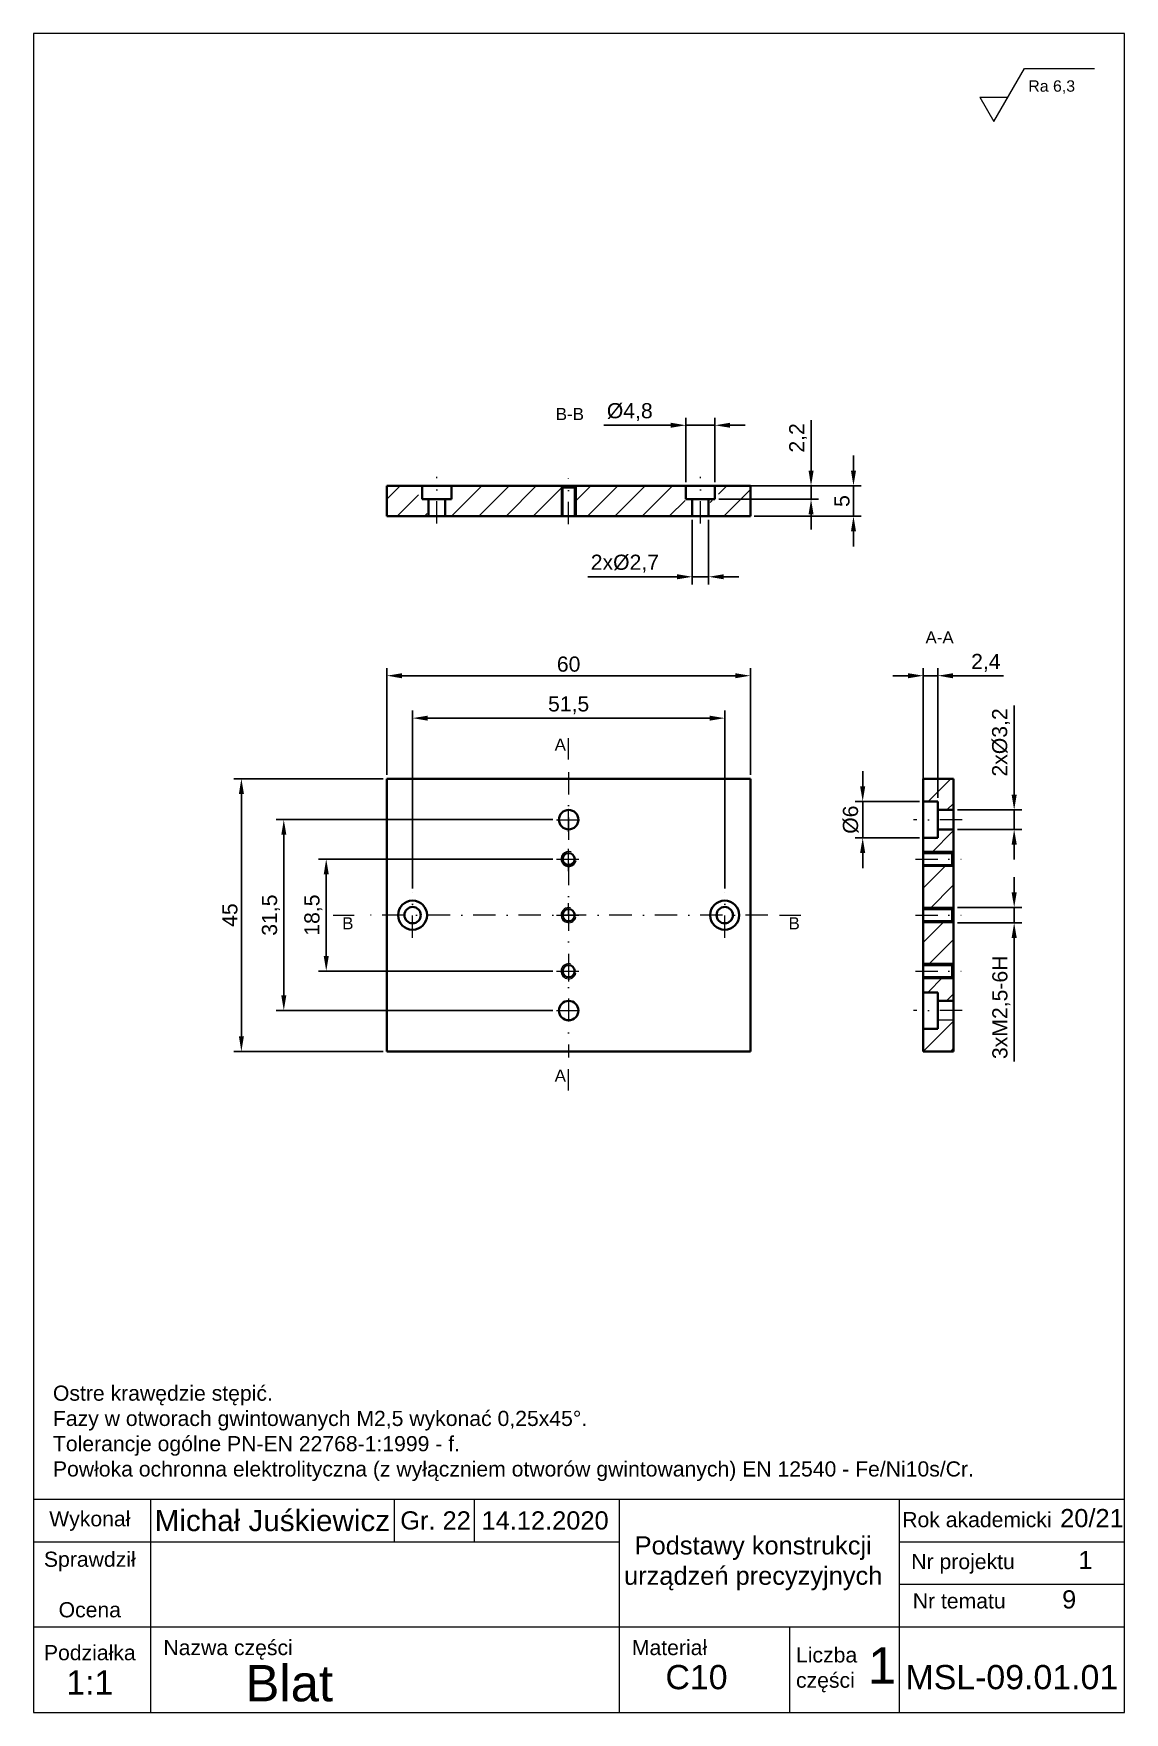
# Model space of a CAD drawing. Header units: millimetres. Extents: x -515 to 1270, y -828 to 914.
# Drawn here: x 520 to 700, y 306.7 to 583.7 of the extents above; entities that cross this region are included whole.
import ezdxf

# ---------------------------------------------------------------- set-up
doc = ezdxf.new("R2010")
doc.units = ezdxf.units.MM
doc.header["$LTSCALE"] = 3
doc.linetypes.add('DASHDOT', pattern=[2.4649, 1.23245, -0.616225, 0, -0.616225])
for name, color, linetype, lineweight in [('cienkie', 7, 'Continuous', 9), ('gwint', 212, 'Continuous', 13), ('kontur', 7, 'Continuous', 20), ('kontury', 7, 'Continuous', 40), ('kreskowanie', 5, 'Continuous', 13), ('opis', 3, 'Continuous', 20), ('osie', 1, 'DASHDOT', 18), ('wymiary', 3, 'Continuous', 18)]:
    doc.layers.add(name, color=color, linetype=linetype, lineweight=lineweight)
doc.styles.get("Standard").update_dxf_attribs({"font": 'arial.ttf'})
doc.dimstyles.new('ISO-25', dxfattribs={"dimtxt": 2.5, "dimasz": 2.5, "dimexe": 1.25, "dimexo": 0.625, "dimtad": 1, "dimtxsty": 'Standard', "dimcen": 2.5, "dimadec": 0, "dimazin": 0, "dimtfac": 1, "dimtmove": 0, "dimatfit": 3, "dimfxl": 1, "dimarcsym": 0})

# ---------------------------------------------------------------- blocks, each defined once
blk = doc.blocks.new('*D41')
at = {"layer": 'Defpoints', "color": 0, "transparency": 16777216}
for p in [(606.26, 447.51), (568.26, 429.01), (606.26, 429.01)]:
    blk.add_point(p, dxfattribs=at)
at = {"layer": 'opis', "color": 0, "lineweight": -2, "transparency": 16777216}
for p, q in [((605.64, 447.51), (567.01, 447.51)), ((568.26, 445.01), (568.26, 431.51)), ((605.64, 429.01), (567.01, 429.01))]:
    blk.add_line(p, q, dxfattribs=at)
at = {"layer": 'opis', "color": 0, "transparency": 16777216}
for points in [[(567.85, 445.01), (568.68, 445.01), (568.26, 447.51)], [(567.85, 431.51), (568.68, 431.51), (568.26, 429.01)]]:
    blk.add_solid(points, dxfattribs=at)
at = {"layer": 'opis', "color": 0, "transparency": 16777216, "insert": (566.13, 438.26), "char_height": 2.5, "attachment_point": 5, "rotation": 90}
blk.add_mtext('18,5', dxfattribs=at)
blk = doc.blocks.new('*D42')
at = {"layer": 'Defpoints', "color": 0, "transparency": 16777216}
for p in [(606.26, 454.01), (561.26, 422.51), (606.26, 422.51)]:
    blk.add_point(p, dxfattribs=at)
at = {"layer": 'opis', "color": 0, "lineweight": -2, "transparency": 16777216}
for p, q in [((605.64, 454.01), (560.01, 454.01)), ((561.26, 451.51), (561.26, 425.01)), ((605.64, 422.51), (560.01, 422.51))]:
    blk.add_line(p, q, dxfattribs=at)
at = {"layer": 'opis', "color": 0, "transparency": 16777216}
for points in [[(560.85, 451.51), (561.68, 451.51), (561.26, 454.01)], [(560.85, 425.01), (561.68, 425.01), (561.26, 422.51)]]:
    blk.add_solid(points, dxfattribs=at)
at = {"layer": 'opis', "color": 0, "transparency": 16777216, "insert": (559.13, 438.26), "char_height": 2.5, "attachment_point": 5, "rotation": 90}
blk.add_mtext('31,5', dxfattribs=at)
blk = doc.blocks.new('*D43')
at = {"layer": 'Defpoints', "color": 0, "transparency": 16777216}
for p in [(578.26, 460.76), (554.26, 415.76), (578.26, 415.76)]:
    blk.add_point(p, dxfattribs=at)
at = {"layer": 'opis', "color": 0, "lineweight": -2, "transparency": 16777216}
for p, q in [((577.64, 460.76), (553.01, 460.76)), ((554.26, 458.26), (554.26, 418.26)), ((577.64, 415.76), (553.01, 415.76))]:
    blk.add_line(p, q, dxfattribs=at)
at = {"layer": 'opis', "color": 0, "transparency": 16777216}
for points in [[(553.85, 458.26), (554.68, 458.26), (554.26, 460.76)], [(553.85, 418.26), (554.68, 418.26), (554.26, 415.76)]]:
    blk.add_solid(points, dxfattribs=at)
at = {"layer": 'opis', "color": 0, "transparency": 16777216, "insert": (552.37, 438.26), "char_height": 2.5, "attachment_point": 5, "rotation": 90}
blk.add_mtext('45', dxfattribs=at)
blk = doc.blocks.new('*D44')
at = {"layer": 'Defpoints', "color": 0, "transparency": 16777216}
for p in [(634.01, 470.76), (582.51, 442.01), (634.01, 442.01)]:
    blk.add_point(p, dxfattribs=at)
at = {"layer": 'opis', "color": 0, "lineweight": -2, "transparency": 16777216}
for p, q in [((582.51, 442.63), (582.51, 472.01)), ((634.01, 442.63), (634.01, 472.01)), ((585.01, 470.76), (631.51, 470.76))]:
    blk.add_line(p, q, dxfattribs=at)
at = {"layer": 'opis', "color": 0, "transparency": 16777216}
for points in [[(585.01, 471.17), (585.01, 470.34), (582.51, 470.76)], [(631.51, 471.17), (631.51, 470.34), (634.01, 470.76)]]:
    blk.add_solid(points, dxfattribs=at)
at = {"layer": 'opis', "color": 0, "transparency": 16777216, "insert": (608.26, 472.88), "char_height": 2.5, "attachment_point": 5}
blk.add_mtext('51,5', dxfattribs=at)
blk = doc.blocks.new('*D45')
at = {"layer": 'Defpoints', "color": 0, "transparency": 16777216}
for p in [(638.26, 477.76), (578.26, 460.76), (638.26, 460.76)]:
    blk.add_point(p, dxfattribs=at)
at = {"layer": 'opis', "color": 0, "lineweight": -2, "transparency": 16777216}
for p, q in [((578.26, 461.38), (578.26, 479.01)), ((580.76, 477.76), (635.76, 477.76)), ((638.26, 461.38), (638.26, 479.01))]:
    blk.add_line(p, q, dxfattribs=at)
at = {"layer": 'opis', "color": 0, "transparency": 16777216}
for points in [[(580.76, 478.17), (580.76, 477.34), (578.26, 477.76)], [(635.76, 478.17), (635.76, 477.34), (638.26, 477.76)]]:
    blk.add_solid(points, dxfattribs=at)
at = {"layer": 'opis', "color": 0, "transparency": 16777216, "insert": (608.26, 479.66), "char_height": 2.5, "attachment_point": 5}
blk.add_mtext('60', dxfattribs=at)
blk = doc.blocks.new('*D46')
at = {"layer": 'Defpoints', "color": 0, "transparency": 16777216}
for p in [(671.78, 439.51), (671.78, 437.01), (681.78, 437.01)]:
    blk.add_point(p, dxfattribs=at)
at = {"layer": 'opis', "color": 0, "lineweight": -2, "transparency": 16777216}
for p, q in [((681.78, 442.01), (681.78, 444.51)), ((672.41, 439.51), (683.03, 439.51)), ((681.78, 439.51), (681.78, 437.01)), ((672.41, 437.01), (683.03, 437.01)), ((681.78, 434.51), (681.78, 414.1))]:
    blk.add_line(p, q, dxfattribs=at)
at = {"layer": 'opis', "color": 0, "transparency": 16777216}
for points in [[(681.36, 442.01), (682.2, 442.01), (681.78, 439.51)], [(681.36, 434.51), (682.2, 434.51), (681.78, 437.01)]]:
    blk.add_solid(points, dxfattribs=at)
at = {"layer": 'opis', "color": 0, "transparency": 16777216, "insert": (679.65, 423.05), "char_height": 2.5, "attachment_point": 5, "rotation": 90}
blk.add_mtext('3xM2,5-6H', dxfattribs=at)
blk = doc.blocks.new('*D47')
at = {"layer": 'Defpoints', "color": 0, "transparency": 16777216}
for p in [(666.78, 457.01), (656.78, 451.01), (666.78, 451.01)]:
    blk.add_point(p, dxfattribs=at)
at = {"layer": 'opis', "color": 0, "lineweight": -2, "transparency": 16777216}
for p, q in [((656.78, 459.51), (656.78, 462.01)), ((666.16, 457.01), (655.53, 457.01)), ((656.78, 457.01), (656.78, 451.01)), ((666.16, 451.01), (655.53, 451.01)), ((656.78, 448.51), (656.78, 446.01))]:
    blk.add_line(p, q, dxfattribs=at)
at = {"layer": 'opis', "color": 0, "transparency": 16777216}
for points in [[(656.36, 459.51), (657.2, 459.51), (656.78, 457.01)], [(656.36, 448.51), (657.2, 448.51), (656.78, 451.01)]]:
    blk.add_solid(points, dxfattribs=at)
at = {"layer": 'opis', "color": 0, "transparency": 16777216, "insert": (654.81, 454.01), "char_height": 2.5, "attachment_point": 5, "rotation": 90}
blk.add_mtext('%%c6', dxfattribs=at)
blk = doc.blocks.new('*D48')
at = {"layer": 'Defpoints', "color": 0, "transparency": 16777216}
for p in [(669.18, 477.76), (666.78, 457.01), (669.18, 457.01)]:
    blk.add_point(p, dxfattribs=at)
at = {"layer": 'opis', "color": 0, "lineweight": -2, "transparency": 16777216}
for p, q in [((664.28, 477.76), (661.78, 477.76)), ((666.78, 457.63), (666.78, 479.01)), ((666.78, 477.76), (669.18, 477.76)), ((669.18, 457.63), (669.18, 479.01)), ((671.68, 477.76), (680.02, 477.76))]:
    blk.add_line(p, q, dxfattribs=at)
at = {"layer": 'opis', "color": 0, "transparency": 16777216}
for points in [[(664.28, 478.17), (664.28, 477.34), (666.78, 477.76)], [(671.68, 478.17), (671.68, 477.34), (669.18, 477.76)]]:
    blk.add_solid(points, dxfattribs=at)
at = {"layer": 'opis', "color": 0, "transparency": 16777216, "insert": (677.1, 479.88), "char_height": 2.5, "attachment_point": 5}
blk.add_mtext('2,4', dxfattribs=at)
blk = doc.blocks.new('*D49')
at = {"layer": 'Defpoints', "color": 0, "transparency": 16777216}
for p in [(671.78, 455.61), (671.78, 452.41), (681.78, 452.41)]:
    blk.add_point(p, dxfattribs=at)
at = {"layer": 'opis', "color": 0, "lineweight": -2, "transparency": 16777216}
for p, q in [((681.78, 458.11), (681.78, 472.86)), ((672.41, 455.61), (683.03, 455.61)), ((681.78, 452.41), (681.78, 455.61)), ((672.41, 452.41), (683.03, 452.41)), ((681.78, 449.91), (681.78, 447.41))]:
    blk.add_line(p, q, dxfattribs=at)
at = {"layer": 'opis', "color": 0, "transparency": 16777216}
for points in [[(681.36, 458.11), (682.2, 458.11), (681.78, 455.61)], [(681.36, 449.91), (682.2, 449.91), (681.78, 452.41)]]:
    blk.add_solid(points, dxfattribs=at)
at = {"layer": 'opis', "color": 0, "transparency": 16777216, "insert": (679.61, 466.75), "char_height": 2.5, "attachment_point": 5, "rotation": 90}
blk.add_mtext('2x%%c3,2', dxfattribs=at)
blk = doc.blocks.new('*D50')
at = {"layer": 'Defpoints', "color": 0, "transparency": 16777216}
for p in [(627.61, 519.08), (627.61, 509.08), (632.41, 509.08)]:
    blk.add_point(p, dxfattribs=at)
at = {"layer": 'opis', "color": 0, "lineweight": -2, "transparency": 16777216}
for p, q in [((625.11, 519.08), (614.09, 519.08)), ((627.61, 509.71), (627.61, 520.33)), ((632.41, 519.08), (627.61, 519.08)), ((632.41, 509.71), (632.41, 520.33)), ((634.91, 519.08), (637.41, 519.08))]:
    blk.add_line(p, q, dxfattribs=at)
at = {"layer": 'opis', "color": 0, "transparency": 16777216}
for points in [[(625.11, 519.5), (625.11, 518.67), (627.61, 519.08)], [(634.91, 519.5), (634.91, 518.67), (632.41, 519.08)]]:
    blk.add_solid(points, dxfattribs=at)
at = {"layer": 'opis', "color": 0, "transparency": 16777216, "insert": (618.35, 521.25), "char_height": 2.5, "attachment_point": 5}
blk.add_mtext('%%c4,8', dxfattribs=at)
blk = doc.blocks.new('*D51')
at = {"layer": 'Defpoints', "color": 0, "transparency": 16777216}
for p in [(633.01, 509.08), (632.41, 506.88), (648.26, 506.88)]:
    blk.add_point(p, dxfattribs=at)
at = {"layer": 'opis', "color": 0, "lineweight": -2, "transparency": 16777216}
for p, q in [((648.26, 511.58), (648.26, 519.91)), ((633.64, 509.08), (649.51, 509.08)), ((648.26, 506.88), (648.26, 509.08)), ((633.04, 506.88), (649.51, 506.88)), ((648.26, 504.38), (648.26, 501.88))]:
    blk.add_line(p, q, dxfattribs=at)
at = {"layer": 'opis', "color": 0, "transparency": 16777216}
for points in [[(647.85, 511.58), (648.68, 511.58), (648.26, 509.08)], [(647.85, 504.38), (648.68, 504.38), (648.26, 506.88)]]:
    blk.add_solid(points, dxfattribs=at)
at = {"layer": 'opis', "color": 0, "transparency": 16777216, "insert": (646.13, 517), "char_height": 2.5, "attachment_point": 5, "rotation": 90}
blk.add_mtext('2,2', dxfattribs=at)
blk = doc.blocks.new('*D52')
at = {"layer": 'Defpoints', "color": 0, "transparency": 16777216}
for p in [(628.66, 504.08), (631.36, 504.08), (628.66, 494.08)]:
    blk.add_point(p, dxfattribs=at)
at = {"layer": 'opis', "color": 0, "lineweight": -2, "transparency": 16777216}
for p, q in [((628.66, 503.46), (628.66, 492.83)), ((631.36, 503.46), (631.36, 492.83)), ((626.16, 494.08), (611.41, 494.08)), ((631.36, 494.08), (628.66, 494.08)), ((633.86, 494.08), (636.36, 494.08))]:
    blk.add_line(p, q, dxfattribs=at)
at = {"layer": 'opis', "color": 0, "transparency": 16777216}
for points in [[(626.16, 494.5), (626.16, 493.67), (628.66, 494.08)], [(633.86, 494.5), (633.86, 493.67), (631.36, 494.08)]]:
    blk.add_solid(points, dxfattribs=at)
at = {"layer": 'opis', "color": 0, "transparency": 16777216, "insert": (617.54, 496.25), "char_height": 2.5, "attachment_point": 5}
blk.add_mtext('2x%%c2,7', dxfattribs=at)
blk = doc.blocks.new('*D90')
at = {"layer": 'Defpoints', "color": 0, "transparency": 16777216}
for p in [(638.26, 509.08), (655.26, 509.08), (638.26, 504.08)]:
    blk.add_point(p, dxfattribs=at)
at = {"layer": 'opis', "color": 0, "lineweight": -2, "transparency": 16777216}
for p, q in [((655.26, 511.58), (655.26, 514.08)), ((638.89, 509.08), (656.51, 509.08)), ((655.26, 504.08), (655.26, 509.08)), ((638.89, 504.08), (656.51, 504.08)), ((655.26, 501.58), (655.26, 499.08))]:
    blk.add_line(p, q, dxfattribs=at)
at = {"layer": 'opis', "color": 0, "transparency": 16777216}
for points in [[(654.85, 511.58), (655.68, 511.58), (655.26, 509.08)], [(654.85, 501.58), (655.68, 501.58), (655.26, 504.08)]]:
    blk.add_solid(points, dxfattribs=at)
at = {"layer": 'opis', "color": 0, "transparency": 16777216, "insert": (653.37, 506.58), "char_height": 2.5, "attachment_point": 5, "rotation": 90}
blk.add_mtext('5', dxfattribs=at)

msp = doc.modelspace()

# ---------------------------------------------------------------- hatches: boundary and pattern name
at = {"layer": 'kreskowanie'}
h = msp.add_hatch(dxfattribs=at)
h.set_pattern_fill('ANSI31', color=5)
h.set_pattern_definition([(45, (46.6636, 24.661), (-2.245064, 2.245064), [])])
h.paths.add_polyline_path([(671.781, 420.906), (669.181, 420.906), (669.181, 419.506), (666.781, 419.506), (666.781, 415.756), (671.781, 415.756)])
h.paths.add_polyline_path([(671.781, 427.756), (671.531, 428.006), (666.781, 428.006), (666.781, 425.506), (669.181, 425.506), (669.181, 424.106), (671.781, 424.106)])
h.paths.add_polyline_path([(671.781, 437.006), (671.531, 437.256), (666.781, 437.256), (666.781, 430.006), (671.531, 430.006), (671.781, 430.256)])
h.paths.add_polyline_path([(671.781, 446.256), (671.531, 446.506), (666.781, 446.506), (666.781, 439.256), (671.531, 439.256), (671.781, 439.506)])
h.paths.add_polyline_path([(671.781, 452.406), (669.181, 452.406), (669.181, 451.006), (666.781, 451.006), (666.781, 448.506), (671.531, 448.506), (671.781, 448.756)])
h.paths.add_polyline_path([(671.781, 460.756), (666.781, 460.756), (666.781, 457.006), (669.181, 457.006), (669.181, 455.606), (671.781, 455.606)])
h.paths.add_polyline_path([(638.262, 509.084), (633.012, 509.084), (633.012, 506.684), (631.612, 506.684), (631.612, 504.084), (638.262, 504.084)])
h.paths.add_polyline_path([(628.412, 506.684), (627.012, 506.684), (627.012, 509.084), (609.512, 509.084), (609.262, 508.834), (609.262, 504.084), (628.412, 504.084)])
h.paths.add_polyline_path([(607.262, 508.834), (607.012, 509.084), (589.512, 509.084), (589.512, 506.684), (588.112, 506.684), (588.112, 504.084), (607.262, 504.084)])
h.paths.add_polyline_path([(584.912, 506.684), (583.512, 506.684), (583.512, 509.084), (578.262, 509.084), (578.262, 504.084), (584.912, 504.084)])
h.paths.add_polyline_path([(522.254, 348.337), (611.672, 348.337), (611.672, 361.878), (522.254, 361.878)], flags=9)

# ---------------------------------------------------------------- linework, layer by layer
at = {"layer": 'cienkie', "lineweight": 5}
for p, q in [((539.29, 341.857), (539.29, 306.708)), ((579.461, 341.857), (579.461, 334.827)), ((592.691, 341.857), (592.691, 334.827)), ((616.588, 341.857), (616.588, 320.768)), ((662.844, 306.708), (662.844, 341.857)), ((616.588, 334.827), (519.971, 334.827)), ((699.971, 334.827), (662.844, 334.827)), ((699.971, 327.798), (662.844, 327.798)), ((699.971, 320.768), (519.971, 320.768)), ((644.78, 306.708), (644.78, 320.768)), ((519.971, 306.708), (699.971, 306.708))]:
    msp.add_line(p, q, dxfattribs=at)
at = {"layer": 'gwint'}
for p, q in [((607.012, 509.084), (607.012, 504.084)), ((609.512, 509.084), (609.512, 504.084)), ((671.781, 448.756), (666.781, 448.756)), ((671.781, 446.256), (666.781, 446.256)), ((671.781, 439.506), (666.781, 439.506)), ((671.781, 437.006), (666.781, 437.006)), ((671.781, 430.256), (666.781, 430.256)), ((671.781, 427.756), (666.781, 427.756))]:
    msp.add_line(p, q, dxfattribs=at)
for centre, start, end in [((608.262, 447.506), 70.98712, 347.9773), ((608.262, 438.256), 74.9177, 180), ((608.262, 438.256), 180, 345.51443), ((608.262, 429.006), 75.51443, 345.51443)]:
    msp.add_arc(centre, 1.25, start, end, dxfattribs=at)
at = {"layer": 'kontur'}
for p, q in [((671.781, 420.906), (669.181, 420.906)), ((699.971, 341.857), (519.971, 341.857)), ((616.588, 320.768), (616.588, 306.708))]:
    msp.add_line(p, q, dxfattribs=at)
msp.add_lwpolyline([(519.971, 306.708), (699.971, 306.708), (699.971, 583.708), (519.971, 583.708)], close=True, dxfattribs=at)
at = {"layer": 'kontury'}
for p, q in [((578.262, 504.084), (578.262, 509.084)), ((578.262, 509.084), (638.262, 509.084)), ((584.112, 509.084), (584.112, 506.884)), ((588.912, 509.084), (588.912, 506.884)), ((607.012, 509.084), (607.262, 508.834)), ((607.262, 508.834), (607.262, 504.084)), ((607.262, 508.834), (608.262, 508.834)), ((609.262, 508.834), (608.262, 508.834)), ((609.512, 509.084), (609.262, 508.834)), ((609.262, 508.834), (609.262, 504.084)), ((627.612, 509.084), (627.612, 506.884)), ((632.412, 509.084), (632.412, 506.884)), ((638.262, 509.084), (638.262, 504.084)), ((584.112, 506.884), (586.512, 506.884)), ((585.162, 506.884), (585.162, 504.084)), ((588.912, 506.884), (586.512, 506.884)), ((587.862, 506.884), (587.862, 504.084)), ((627.612, 506.884), (630.012, 506.884)), ((628.662, 506.884), (628.662, 504.084)), ((632.412, 506.884), (630.012, 506.884)), ((631.362, 506.884), (631.362, 504.084)), ((638.262, 504.084), (578.262, 504.084)), ((578.262, 460.756), (638.262, 460.756)), ((578.262, 460.756), (578.262, 438.256)), ((638.262, 438.256), (638.262, 460.756)), ((666.781, 460.756), (671.781, 460.756)), ((666.781, 415.756), (666.781, 460.756)), ((671.781, 460.756), (671.781, 415.756)), ((669.181, 457.006), (666.781, 457.006)), ((669.181, 451.006), (669.181, 457.006)), ((671.781, 455.606), (669.181, 455.606)), ((671.781, 452.406), (669.181, 452.406)), ((666.781, 451.006), (669.181, 451.006)), ((671.781, 448.756), (671.531, 448.506)), ((671.531, 448.506), (666.781, 448.506)), ((671.531, 446.506), (666.781, 446.506)), ((671.531, 448.506), (671.531, 447.506)), ((671.531, 446.506), (671.531, 447.506)), ((671.781, 446.256), (671.531, 446.506)), ((578.262, 415.756), (578.262, 438.256)), ((638.262, 438.256), (638.262, 415.756)), ((671.531, 439.256), (666.781, 439.256)), ((671.781, 439.506), (671.531, 439.256)), ((671.531, 439.256), (671.531, 438.256)), ((671.531, 437.256), (671.531, 438.256)), ((671.531, 437.256), (666.781, 437.256)), ((671.781, 437.006), (671.531, 437.256)), ((671.531, 430.006), (666.781, 430.006)), ((671.781, 430.256), (671.531, 430.006)), ((671.531, 430.006), (671.531, 429.006)), ((671.531, 428.006), (666.781, 428.006)), ((671.531, 428.006), (671.531, 429.006)), ((671.781, 427.756), (671.531, 428.006)), ((669.181, 425.506), (666.781, 425.506)), ((669.181, 419.506), (669.181, 425.506)), ((671.781, 424.106), (669.181, 424.106)), ((666.781, 419.506), (669.181, 419.506)), ((578.262, 415.756), (638.262, 415.756)), ((671.781, 415.756), (666.781, 415.756))]:
    msp.add_line(p, q, dxfattribs=at)
at = {"layer": 'kontury', "lineweight": 5}
msp.add_line((519.971, 306.708), (699.971, 306.708), dxfattribs=at)
at = {"layer": 'kontury'}
for centre, radius in [((608.262, 454.006), 1.6), ((608.262, 447.506), 1), ((582.512, 438.256), 2.4), ((634.012, 438.256), 2.4), ((582.512, 438.256), 1.35), ((634.012, 438.256), 1.35), ((608.262, 429.006), 1), ((608.262, 422.506), 1.6)]:
    msp.add_circle(centre, radius, dxfattribs=at)
for start, end in [(0, 180), (180, 0)]:
    msp.add_arc((608.262, 438.256), 1, start, end, dxfattribs=at)
at = {"layer": 'opis'}
for p, q in [((678.407, 569.205), (683.469, 577.973)), ((683.469, 577.973), (695.042, 577.973)), ((676.085, 573.227), (678.407, 569.205)), ((676.085, 573.227), (680.729, 573.227)), ((608.262, 463.938), (608.262, 467.438)), ((569.397, 438.256), (572.897, 438.256)), ((643.049, 438.256), (646.549, 438.256)), ((608.262, 409.33), (608.262, 412.83))]:
    msp.add_line(p, q, dxfattribs=at)
at = {"layer": 'osie'}
for p, q in [((586.512, 502.884), (586.512, 510.581)), ((608.262, 502.772), (608.262, 510.32)), ((630.012, 502.884), (630.012, 510.581)), ((608.262, 461.866), (608.262, 414.779)), ((608.262, 452.006), (608.262, 456.006)), ((606.262, 454.006), (610.262, 454.006)), ((673.202, 454.006), (665.161, 454.006)), ((608.262, 445.506), (608.262, 449.506)), ((606.262, 447.506), (610.262, 447.506)), ((665.47, 447.506), (673.018, 447.506)), ((582.512, 434.506), (582.512, 442.006)), ((634.012, 434.506), (634.012, 442.006)), ((641.157, 438.256), (575.368, 438.256)), ((606.262, 438.256), (610.262, 438.256)), ((606.262, 438.256), (610.262, 438.256)), ((608.262, 438.256), (608.262, 440.256)), ((608.262, 438.256), (608.262, 436.256)), ((665.47, 438.256), (673.018, 438.256)), ((608.262, 431.006), (608.262, 427.006)), ((606.262, 429.006), (610.262, 429.006)), ((665.47, 429.006), (673.018, 429.006)), ((608.262, 424.506), (608.262, 420.506)), ((606.262, 422.506), (610.262, 422.506)), ((673.202, 422.506), (665.161, 422.506))]:
    msp.add_line(p, q, dxfattribs=at)

# ---------------------------------------------------------------- texts
at = {"layer": 'opis'}
for s, width, gutter_width, heights, insert, char_height, attachment_point in [('Ra 6,3', 14.57618, 12.5, [0], (684.109, 575.994), 1.875, 1), ('B-B', 18.46606, 10, [0], (606.137, 521.936), 2, 1), ('A-A', 18.46606, 10, [0], (667.143, 485.081), 2, 1), ('A', 4.51038, 10, [0], (605.955, 467.387), 2, 1), ('B', 4.51038, 10, [0], (570.89, 437.912), 2, 1), ('B', 4.51038, 10, [0], (644.542, 437.912), 2, 1), ('A', 4.51038, 10, [0], (605.955, 412.779), 2, 1), ('\\pxqc;Wykonał', 20.0851, 12.5, [6.933], (529.248, 338.286), 2.5, 5), ('Michał Juśkiewicz', 40.17019, 12.5, [0], (559.376, 338.342), 3.5, 5), ('Rok akademicki', 25.70246, 12.5, [7.222], (663.307, 338.503), 2.5, 4), ('Podstawy konstrukcji urządzeń precyzyjnych', 48.25529, 12.5, [0], (638.716, 331.313), 3, 5), ('\\pxqc;Sprawdził\\P\\POcena', 20.0851, 12.5, [0], (529.248, 327.798), 2.5, 5), ('Podziałka\\P{\\H1.6x;1:1}', 20.0851, 12.5, [0], (529.248, 313.738), 2.5, 5), ('Liczba części', 15.06382, 12.5, [0], (645.78, 313.738), 2.5, 4)]:
    msp.add_mtext_dynamic_manual_height_columns(s, width=width, gutter_width=gutter_width, heights=heights, dxfattribs=dict(at, insert=insert, char_height=char_height, attachment_point=attachment_point))
at = {"layer": 'opis', "attachment_point": 1}
for s, insert, char_height in [('Gr. 22', (580.476, 339.889), 3), ('14.12.2020', (593.892, 339.889), 3), ('20/21', (689.371, 340.27), 3), ('{\\H0.83333x;Nr projektu      }    1', (664.806, 333.352), 3), ('{\\H0.83333x;Nr tematu}        9', (665.045, 326.86), 3), (' 1', (655.324, 317.445), 6), ('Blat', (554.941, 314.536), 6), ('C10', (624.239, 314.536), 4), ('MSL-09.01.01', (663.844, 314.536), 4)]:
    msp.add_mtext(s, dxfattribs=dict(at, insert=insert, char_height=char_height))
at = {"layer": 'opis', "char_height": 2.5, "width": 53.4951, "attachment_point": 1}
for s, insert in [('Nazwa części', (541.397, 318.663)), ('Materiał', (618.694, 318.663))]:
    msp.add_mtext(s, dxfattribs=dict(at, insert=insert))
at = {"layer": 'wymiary', "insert": (523.165, 360.636), "char_height": 2.5, "attachment_point": 1}
msp.add_mtext_dynamic_manual_height_columns('Ostre krawędzie stępić.\\PFazy w otworach gwintowanych M2,5 wykonać 0,25x45%%D.\\PTolerancje ogólne PN-EN 22768-1:1999 - f.\\PPowłoka ochronna elektrolityczna (z wyłączniem otworów gwintowanych) EN 12540 - Fe/Ni10s/Cr.', width=249.01322, gutter_width=10, heights=[0], dxfattribs=at)

# ---------------------------------------------------------------- dimensions: what is measured, and where the dimension line sits
at = {"layer": 'opis'}
for base, p1, p2, override, picture, middle in [((627.612, 519.084), (632.412, 509.084), (627.612, 509.084), {"dimpost": '%%c<>'}, '*D50', (618.349, 521.252)), ((628.662, 494.084), (631.362, 504.084), (628.662, 504.084), {"dimpost": '2x%%c<>'}, '*D52', (617.538, 496.252)), ((634.012, 470.756), (582.512, 442.006), (634.012, 442.006), {"dimpost": ''}, '*D44', (608.262, 472.883))]:
    dim = msp.add_linear_dim(base=base, p1=p1, p2=p2, dimstyle='ISO-25', override=override, dxfattribs=at)
    dim.commit()
    dim.dimension.update_dxf_attribs({"geometry": picture, "text_midpoint": middle})
for base, p1, p2, picture, middle in [((648.262, 506.884), (633.012, 509.084), (632.412, 506.884), '*D51', (648.262, 517.001)), ((655.262, 509.084), (638.262, 504.084), (638.262, 509.084), '*D90', (655.262, 506.584))]:
    dim = msp.add_linear_dim(base=base, p1=p1, p2=p2, angle=90, dimstyle='ISO-25', dxfattribs=at)
    dim.commit()
    dim.dimension.update_dxf_attribs({"geometry": picture, "text_midpoint": middle, "dimtype": 160})
for base, p1, p2, picture, middle in [((638.262, 477.756), (578.262, 460.756), (638.262, 460.756), '*D45', (608.262, 479.657)), ((669.181, 477.756), (666.781, 457.006), (669.181, 457.006), '*D48', (677.098, 479.883))]:
    dim = msp.add_linear_dim(base=base, p1=p1, p2=p2, dimstyle='ISO-25', dxfattribs=at)
    dim.commit()
    dim.dimension.update_dxf_attribs({"geometry": picture, "text_midpoint": middle})
dim = msp.add_linear_dim(base=(681.781, 452.406), p1=(671.781, 455.606), p2=(671.781, 452.406), angle=90, dimstyle='ISO-25', override={"dimpost": '2x%%c<>'}, dxfattribs=at)
dim.commit()
dim.dimension.update_dxf_attribs({"geometry": '*D49', "text_midpoint": (681.781, 466.746), "dimtype": 160})
for base, p1, p2, picture, middle in [((554.262, 415.756), (578.262, 460.756), (578.262, 415.756), '*D43', (552.366, 438.256)), ((561.262, 422.506), (606.262, 454.006), (606.262, 422.506), '*D42', (559.135, 438.256)), ((568.262, 429.006), (606.262, 447.506), (606.262, 429.006), '*D41', (566.135, 438.256))]:
    dim = msp.add_linear_dim(base=base, p1=p1, p2=p2, angle=90, dimstyle='ISO-25', dxfattribs=at)
    dim.commit()
    dim.dimension.update_dxf_attribs({"geometry": picture, "text_midpoint": middle})
for base, p1, p2, override, picture, middle in [((656.781, 451.006), (666.781, 457.006), (666.781, 451.006), {"dimpost": '%%c<>'}, '*D47', (654.81, 454.006)), ((681.781, 437.006), (671.781, 439.506), (671.781, 437.006), {"dimpost": '3xM<>-6H'}, '*D46', (679.654, 423.054))]:
    dim = msp.add_linear_dim(base=base, p1=p1, p2=p2, angle=90, dimstyle='ISO-25', override=override, dxfattribs=at)
    dim.commit()
    dim.dimension.update_dxf_attribs({"geometry": picture, "text_midpoint": middle})

doc.saveas('drawing.dxf')
